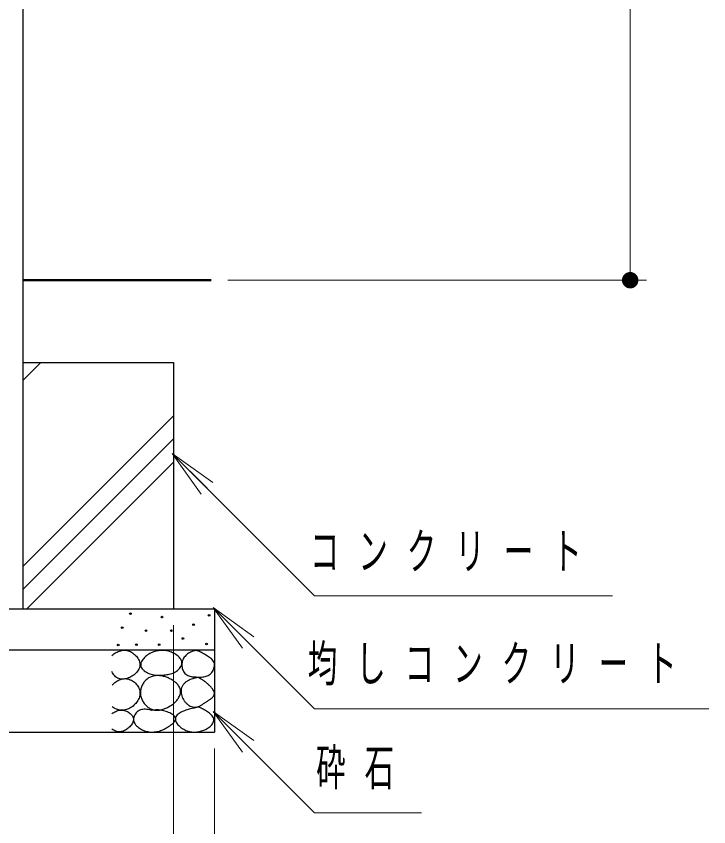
# Model space of a CAD drawing. Units: millimetres on the paper. Extents: x 86 to 451, y 394 to 677.
# Drawn here: x 284.3 to 326.46, y 455.54 to 504.86 of the extents above; entities that cross this region are included whole.
import ezdxf

# ---------------------------------------------------------------- set-up
doc = ezdxf.new("R2010")
doc.units = ezdxf.units.MM
doc.layers.add('1_20', color=7, linetype='Continuous', lineweight=25)
doc.styles.add('ＭＳ ゴシック', font='')
doc.styles.get('ＭＳ ゴシック').set_extended_font_data('MS Gothic')

# ---------------------------------------------------------------- blocks, each defined once
blk = doc.blocks.new('filled_dot')
at = {"color": 0, "linetype": 'Continuous', "lineweight": -2, "const_width": 1.25}
blk.add_lwpolyline([(-0.625, 0, 1), (0.625, 0, 1)], format="xyb", close=True, dxfattribs=at)

msp = doc.modelspace()

# ---------------------------------------------------------------- linework, layer by layer
at = {"layer": '1_20', "lineweight": 13}
for p, q in [((321.678, 588.796), (321.678, 488.796)), ((297.179, 488.796), (322.678, 488.796)), ((284.726, 482.716), (285.806, 483.796)), ((284.726, 471.402), (293.876, 480.552)), ((284.726, 469.988), (293.876, 479.138)), ((295.569, 475.785), (293.801, 478.26)), ((293.801, 478.26), (296.276, 476.492)), ((293.801, 478.26), (295.922, 476.138)), ((284.948, 468.796), (293.876, 477.724)), ((298.069, 466.396), (296.301, 468.871)), ((296.301, 468.871), (298.776, 467.103)), ((296.301, 468.871), (298.422, 466.749)), ((293.876, 467.796), (293.876, 452.555)), ((298.069, 460.072), (296.301, 462.546)), ((296.301, 462.546), (298.776, 460.779)), ((296.301, 462.546), (298.422, 460.425)), ((296.376, 460.296), (296.376, 445.058))]:
    msp.add_line(p, q, dxfattribs=at)
at = {"layer": '1_20'}
for p, q in [((284.726, 468.796), (284.726, 574.362)), ((284.726, 483.796), (293.876, 483.796)), ((293.876, 483.796), (293.876, 468.796)), ((281.376, 468.796), (296.376, 468.796)), ((283.026, 468.796), (284.726, 468.796)), ((296.376, 468.796), (296.376, 461.296)), ((281.376, 466.296), (296.376, 466.296)), ((281.376, 461.296), (296.376, 461.296))]:
    msp.add_line(p, q, dxfattribs=at)
at = {"layer": '1_20', "lineweight": 50}
msp.add_line((296.179, 488.796), (284.726, 488.796), dxfattribs=at)
at = {"layer": '1_20', "lineweight": 13}
for points in [[(293.801, 478.26), (302.463, 469.598), (320.591, 469.598)], [(296.301, 468.871), (302.463, 462.709), (326.463, 462.709)], [(296.301, 462.546), (302.463, 456.385), (308.975, 456.385)]]:
    msp.add_lwpolyline(points, dxfattribs=at)
at = {"layer": '1_20'}
for centre in [(291.255, 468.5), (293.178, 468.294), (296.046, 468.404), (290.755, 467.649), (295.095, 467.834), (292.201, 467.473), (293.749, 467.47), (290.512, 466.595), (291.62, 466.622), (293.004, 466.614), (294.446, 466.994), (295.887, 466.662)]:
    msp.add_circle(centre, 0.05, dxfattribs=at)
for points, knots in [([(290.126, 465.961), (290.166, 465.993), (290.205, 466.025), (290.247, 466.054), (290.289, 466.083), (290.333, 466.11), (290.378, 466.134), (290.423, 466.159), (290.469, 466.181), (290.516, 466.2), (290.563, 466.22), (290.612, 466.237), (290.661, 466.249), (290.711, 466.262), (290.761, 466.272), (290.812, 466.277), (290.863, 466.282), (290.914, 466.283), (290.965, 466.279), (291.016, 466.275), (291.067, 466.265), (291.115, 466.25), (291.164, 466.236), (291.212, 466.216), (291.258, 466.194), (291.303, 466.171), (291.347, 466.144), (291.389, 466.115), (291.431, 466.086), (291.471, 466.053), (291.508, 466.019), (291.546, 465.985), (291.582, 465.948), (291.615, 465.909), (291.648, 465.87), (291.68, 465.83), (291.707, 465.787), (291.735, 465.744), (291.76, 465.699), (291.78, 465.652), (291.8, 465.606), (291.818, 465.556), (291.827, 465.506), (291.836, 465.457), (291.839, 465.404), (291.835, 465.354), (291.831, 465.304), (291.818, 465.253), (291.801, 465.205), (291.783, 465.157), (291.759, 465.111), (291.733, 465.068), (291.706, 465.024), (291.674, 464.984), (291.641, 464.945), (291.608, 464.906), (291.571, 464.87), (291.533, 464.837), (291.495, 464.803), (291.454, 464.771), (291.412, 464.742), (291.37, 464.713), (291.326, 464.686), (291.282, 464.662), (291.237, 464.638), (291.19, 464.615), (291.143, 464.596), (291.096, 464.577), (291.047, 464.56), (290.998, 464.547), (290.949, 464.534), (290.898, 464.524), (290.847, 464.519), (290.797, 464.514), (290.745, 464.513), (290.694, 464.518), (290.644, 464.523), (290.592, 464.534), (290.545, 464.551), (290.498, 464.568), (290.451, 464.593), (290.41, 464.622), (290.368, 464.651), (290.33, 464.687), (290.296, 464.724), (290.261, 464.761), (290.23, 464.803), (290.202, 464.845), (290.173, 464.887), (290.15, 464.933), (290.126, 464.978)], [0, 0, 0, 0, 1, 1, 1, 2, 2, 2, 3, 3, 3, 4, 4, 4, 5, 5, 5, 6, 6, 6, 7, 7, 7, 8, 8, 8, 9, 9, 9, 10, 10, 10, 11, 11, 11, 12, 12, 12, 13, 13, 13, 14, 14, 14, 15, 15, 15, 16, 16, 16, 17, 17, 17, 18, 18, 18, 19, 19, 19, 20, 20, 20, 21, 21, 21, 22, 22, 22, 23, 23, 23, 24, 24, 24, 25, 25, 25, 26, 26, 26, 27, 27, 27, 28, 28, 28, 29, 29, 29, 30, 30, 30, 30]), ([(293.282, 466.27), (293.335, 466.266), (293.388, 466.262), (293.441, 466.253), (293.493, 466.244), (293.545, 466.232), (293.596, 466.217), (293.647, 466.202), (293.697, 466.184), (293.746, 466.163), (293.795, 466.143), (293.843, 466.12), (293.889, 466.095), (293.936, 466.07), (293.982, 466.043), (294.026, 466.014), (294.07, 465.984), (294.114, 465.953), (294.154, 465.918), (294.194, 465.884), (294.233, 465.847), (294.266, 465.806), (294.3, 465.765), (294.332, 465.72), (294.353, 465.673), (294.374, 465.625), (294.389, 465.571), (294.391, 465.519), (294.392, 465.468), (294.379, 465.413), (294.362, 465.363), (294.344, 465.314), (294.316, 465.267), (294.286, 465.224), (294.256, 465.18), (294.221, 465.139), (294.183, 465.102), (294.146, 465.065), (294.104, 465.031), (294.061, 465.001), (294.017, 464.971), (293.97, 464.945), (293.922, 464.922), (293.875, 464.899), (293.825, 464.881), (293.774, 464.864), (293.724, 464.848), (293.672, 464.835), (293.62, 464.824), (293.568, 464.813), (293.516, 464.804), (293.463, 464.797), (293.411, 464.79), (293.358, 464.784), (293.305, 464.779), (293.252, 464.774), (293.199, 464.771), (293.146, 464.767), (293.093, 464.764), (293.04, 464.761), (292.987, 464.76), (292.934, 464.759), (292.881, 464.759), (292.828, 464.762), (292.775, 464.765), (292.722, 464.77), (292.67, 464.779), (292.617, 464.788), (292.565, 464.799), (292.514, 464.814), (292.464, 464.83), (292.414, 464.848), (292.365, 464.87), (292.317, 464.891), (292.269, 464.915), (292.224, 464.943), (292.178, 464.97), (292.134, 465), (292.093, 465.033), (292.052, 465.067), (292.012, 465.103), (291.979, 465.145), (291.947, 465.186), (291.915, 465.232), (291.898, 465.281), (291.881, 465.329), (291.874, 465.386), (291.879, 465.437), (291.884, 465.488), (291.905, 465.541), (291.928, 465.588), (291.95, 465.635), (291.982, 465.68), (292.014, 465.722), (292.046, 465.764), (292.083, 465.803), (292.12, 465.84), (292.158, 465.877), (292.198, 465.913), (292.24, 465.945), (292.281, 465.978), (292.325, 466.009), (292.37, 466.037), (292.415, 466.065), (292.461, 466.091), (292.509, 466.114), (292.557, 466.137), (292.606, 466.158), (292.656, 466.176), (292.706, 466.193), (292.757, 466.209), (292.808, 466.221), (292.86, 466.234), (292.912, 466.244), (292.965, 466.252), (293.017, 466.26), (293.07, 466.265), (293.123, 466.268), (293.176, 466.271), (293.229, 466.271), (293.282, 466.27)], [0, 0, 0, 0, 1, 1, 1, 2, 2, 2, 3, 3, 3, 4, 4, 4, 5, 5, 5, 6, 6, 6, 7, 7, 7, 8, 8, 8, 9, 9, 9, 10, 10, 10, 11, 11, 11, 12, 12, 12, 13, 13, 13, 14, 14, 14, 15, 15, 15, 16, 16, 16, 17, 17, 17, 18, 18, 18, 19, 19, 19, 20, 20, 20, 21, 21, 21, 22, 22, 22, 23, 23, 23, 24, 24, 24, 25, 25, 25, 26, 26, 26, 27, 27, 27, 28, 28, 28, 29, 29, 29, 30, 30, 30, 31, 31, 31, 32, 32, 32, 33, 33, 33, 34, 34, 34, 35, 35, 35, 36, 36, 36, 37, 37, 37, 38, 38, 38, 39, 39, 39, 40, 40, 40, 40]), ([(295.254, 466.266), (295.299, 466.252), (295.344, 466.238), (295.388, 466.221), (295.433, 466.204), (295.476, 466.186), (295.519, 466.166), (295.562, 466.147), (295.604, 466.125), (295.646, 466.103), (295.688, 466.081), (295.729, 466.058), (295.77, 466.034), (295.811, 466.011), (295.852, 465.986), (295.892, 465.962), (295.932, 465.937), (295.973, 465.912), (296.012, 465.886), (296.051, 465.859), (296.091, 465.833), (296.127, 465.803), (296.164, 465.774), (296.201, 465.743), (296.233, 465.708), (296.265, 465.674), (296.296, 465.636), (296.319, 465.596), (296.341, 465.555), (296.359, 465.509), (296.368, 465.464), (296.377, 465.418), (296.377, 465.369), (296.372, 465.322), (296.368, 465.276), (296.356, 465.229), (296.341, 465.184), (296.327, 465.139), (296.307, 465.096), (296.285, 465.054), (296.262, 465.013), (296.236, 464.973), (296.207, 464.935), (296.178, 464.898), (296.146, 464.863), (296.11, 464.832), (296.075, 464.801), (296.036, 464.773), (295.995, 464.75), (295.954, 464.727), (295.909, 464.709), (295.865, 464.695), (295.82, 464.68), (295.773, 464.671), (295.726, 464.664), (295.68, 464.656), (295.632, 464.653), (295.585, 464.65), (295.538, 464.648), (295.49, 464.648), (295.443, 464.648), (295.396, 464.648), (295.348, 464.649), (295.301, 464.65), (295.254, 464.652), (295.207, 464.653), (295.159, 464.656), (295.112, 464.658), (295.065, 464.661), (295.018, 464.668), (294.971, 464.674), (294.924, 464.681), (294.879, 464.694), (294.833, 464.706), (294.787, 464.72), (294.745, 464.741), (294.703, 464.761), (294.661, 464.787), (294.626, 464.817), (294.59, 464.847), (294.557, 464.883), (294.53, 464.921), (294.502, 464.958), (294.478, 465), (294.458, 465.043), (294.438, 465.086), (294.422, 465.131), (294.41, 465.176), (294.398, 465.222), (294.39, 465.269), (294.385, 465.316), (294.381, 465.363), (294.381, 465.411), (294.385, 465.458), (294.39, 465.505), (294.399, 465.552), (294.411, 465.597), (294.424, 465.642), (294.441, 465.687), (294.462, 465.73), (294.482, 465.772), (294.506, 465.813), (294.534, 465.852), (294.561, 465.89), (294.592, 465.926), (294.626, 465.959), (294.659, 465.993), (294.695, 466.024), (294.733, 466.052), (294.771, 466.08), (294.812, 466.105), (294.853, 466.128), (294.894, 466.151), (294.937, 466.171), (294.981, 466.189), (295.025, 466.207), (295.07, 466.222), (295.115, 466.235), (295.161, 466.248), (295.207, 466.257), (295.254, 466.266)], [0, 0, 0, 0, 1, 1, 1, 2, 2, 2, 3, 3, 3, 4, 4, 4, 5, 5, 5, 6, 6, 6, 7, 7, 7, 8, 8, 8, 9, 9, 9, 10, 10, 10, 11, 11, 11, 12, 12, 12, 13, 13, 13, 14, 14, 14, 15, 15, 15, 16, 16, 16, 17, 17, 17, 18, 18, 18, 19, 19, 19, 20, 20, 20, 21, 21, 21, 22, 22, 22, 23, 23, 23, 24, 24, 24, 25, 25, 25, 26, 26, 26, 27, 27, 27, 28, 28, 28, 29, 29, 29, 30, 30, 30, 31, 31, 31, 32, 32, 32, 33, 33, 33, 34, 34, 34, 35, 35, 35, 36, 36, 36, 37, 37, 37, 38, 38, 38, 39, 39, 39, 40, 40, 40, 40]), ([(293.918, 463.054), (293.854, 463.008), (293.79, 462.961), (293.723, 462.92), (293.656, 462.878), (293.588, 462.838), (293.517, 462.803), (293.447, 462.769), (293.374, 462.736), (293.3, 462.71), (293.226, 462.684), (293.15, 462.661), (293.073, 462.648), (292.996, 462.634), (292.916, 462.625), (292.838, 462.628), (292.76, 462.631), (292.679, 462.643), (292.605, 462.666), (292.531, 462.689), (292.458, 462.725), (292.391, 462.766), (292.325, 462.807), (292.263, 462.858), (292.207, 462.912), (292.151, 462.967), (292.099, 463.029), (292.055, 463.093), (292.011, 463.158), (291.972, 463.228), (291.942, 463.3), (291.912, 463.373), (291.888, 463.45), (291.875, 463.527), (291.862, 463.604), (291.858, 463.684), (291.864, 463.762), (291.869, 463.84), (291.886, 463.919), (291.909, 463.994), (291.932, 464.068), (291.964, 464.142), (292.002, 464.21), (292.041, 464.278), (292.087, 464.344), (292.138, 464.403), (292.19, 464.461), (292.25, 464.516), (292.313, 464.561), (292.377, 464.606), (292.449, 464.643), (292.522, 464.671), (292.595, 464.699), (292.673, 464.717), (292.751, 464.728), (292.828, 464.738), (292.908, 464.739), (292.987, 464.735), (293.065, 464.731), (293.144, 464.718), (293.22, 464.702), (293.297, 464.685), (293.373, 464.662), (293.447, 464.635), (293.521, 464.608), (293.593, 464.577), (293.663, 464.541), (293.733, 464.505), (293.802, 464.465), (293.867, 464.42), (293.931, 464.375), (293.994, 464.327), (294.05, 464.272), (294.106, 464.217), (294.161, 464.158), (294.202, 464.092), (294.243, 464.026), (294.281, 463.951), (294.297, 463.877), (294.313, 463.802), (294.311, 463.718), (294.297, 463.642), (294.282, 463.567), (294.246, 463.492), (294.21, 463.423), (294.173, 463.354), (294.125, 463.29), (294.077, 463.228), (294.028, 463.167), (293.973, 463.11), (293.918, 463.054)], [0, 0, 0, 0, 1, 1, 1, 2, 2, 2, 3, 3, 3, 4, 4, 4, 5, 5, 5, 6, 6, 6, 7, 7, 7, 8, 8, 8, 9, 9, 9, 10, 10, 10, 11, 11, 11, 12, 12, 12, 13, 13, 13, 14, 14, 14, 15, 15, 15, 16, 16, 16, 17, 17, 17, 18, 18, 18, 19, 19, 19, 20, 20, 20, 21, 21, 21, 22, 22, 22, 23, 23, 23, 24, 24, 24, 25, 25, 25, 26, 26, 26, 27, 27, 27, 28, 28, 28, 29, 29, 29, 30, 30, 30, 30]), ([(290.142, 464.154), (290.178, 464.191), (290.213, 464.227), (290.252, 464.261), (290.29, 464.294), (290.331, 464.326), (290.372, 464.355), (290.414, 464.384), (290.458, 464.412), (290.503, 464.435), (290.548, 464.459), (290.595, 464.481), (290.642, 464.498), (290.69, 464.515), (290.74, 464.529), (290.79, 464.538), (290.84, 464.547), (290.892, 464.552), (290.942, 464.551), (290.993, 464.55), (291.045, 464.543), (291.094, 464.533), (291.144, 464.522), (291.193, 464.506), (291.24, 464.487), (291.287, 464.468), (291.333, 464.445), (291.377, 464.418), (291.42, 464.392), (291.462, 464.361), (291.501, 464.329), (291.539, 464.296), (291.576, 464.259), (291.609, 464.221), (291.643, 464.182), (291.673, 464.141), (291.7, 464.098), (291.727, 464.055), (291.751, 464.009), (291.771, 463.962), (291.791, 463.915), (291.807, 463.866), (291.818, 463.817), (291.829, 463.767), (291.836, 463.716), (291.837, 463.665), (291.838, 463.614), (291.833, 463.563), (291.823, 463.513), (291.814, 463.463), (291.799, 463.413), (291.78, 463.366), (291.762, 463.319), (291.739, 463.273), (291.713, 463.229), (291.688, 463.185), (291.659, 463.142), (291.627, 463.102), (291.596, 463.062), (291.562, 463.024), (291.526, 462.988), (291.49, 462.951), (291.452, 462.917), (291.412, 462.886), (291.372, 462.854), (291.33, 462.824), (291.287, 462.797), (291.243, 462.77), (291.198, 462.746), (291.152, 462.724), (291.106, 462.703), (291.058, 462.684), (291.009, 462.67), (290.96, 462.655), (290.91, 462.643), (290.86, 462.636), (290.81, 462.629), (290.758, 462.626), (290.707, 462.628), (290.656, 462.63), (290.605, 462.636), (290.555, 462.647), (290.506, 462.658), (290.457, 462.673), (290.409, 462.692), (290.362, 462.71), (290.315, 462.732), (290.271, 462.757), (290.226, 462.782), (290.184, 462.811), (290.142, 462.84)], [0, 0, 0, 0, 1, 1, 1, 2, 2, 2, 3, 3, 3, 4, 4, 4, 5, 5, 5, 6, 6, 6, 7, 7, 7, 8, 8, 8, 9, 9, 9, 10, 10, 10, 11, 11, 11, 12, 12, 12, 13, 13, 13, 14, 14, 14, 15, 15, 15, 16, 16, 16, 17, 17, 17, 18, 18, 18, 19, 19, 19, 20, 20, 20, 21, 21, 21, 22, 22, 22, 23, 23, 23, 24, 24, 24, 25, 25, 25, 26, 26, 26, 27, 27, 27, 28, 28, 28, 29, 29, 29, 30, 30, 30, 30]), ([(295.38, 464.618), (295.431, 464.595), (295.481, 464.572), (295.53, 464.546), (295.578, 464.52), (295.626, 464.491), (295.672, 464.46), (295.718, 464.429), (295.763, 464.396), (295.806, 464.362), (295.85, 464.328), (295.892, 464.293), (295.934, 464.256), (295.976, 464.22), (296.017, 464.183), (296.056, 464.144), (296.096, 464.105), (296.135, 464.066), (296.171, 464.024), (296.207, 463.982), (296.243, 463.939), (296.272, 463.892), (296.302, 463.846), (296.333, 463.797), (296.348, 463.745), (296.363, 463.693), (296.372, 463.633), (296.361, 463.581), (296.35, 463.53), (296.314, 463.481), (296.28, 463.439), (296.246, 463.396), (296.2, 463.362), (296.156, 463.328), (296.113, 463.294), (296.066, 463.264), (296.02, 463.234), (295.973, 463.203), (295.926, 463.174), (295.88, 463.144), (295.833, 463.114), (295.787, 463.083), (295.741, 463.053), (295.694, 463.023), (295.649, 462.991), (295.601, 462.963), (295.554, 462.934), (295.506, 462.905), (295.456, 462.882), (295.406, 462.859), (295.354, 462.837), (295.3, 462.826), (295.247, 462.815), (295.19, 462.81), (295.135, 462.814), (295.081, 462.818), (295.026, 462.833), (294.974, 462.851), (294.922, 462.87), (294.872, 462.896), (294.825, 462.924), (294.778, 462.953), (294.733, 462.987), (294.692, 463.023), (294.65, 463.059), (294.611, 463.1), (294.576, 463.142), (294.54, 463.184), (294.508, 463.23), (294.48, 463.277), (294.452, 463.325), (294.427, 463.375), (294.407, 463.427), (294.387, 463.478), (294.371, 463.532), (294.36, 463.586), (294.349, 463.64), (294.342, 463.695), (294.341, 463.75), (294.34, 463.805), (294.343, 463.862), (294.353, 463.916), (294.364, 463.97), (294.38, 464.024), (294.403, 464.074), (294.427, 464.123), (294.458, 464.171), (294.493, 464.213), (294.527, 464.256), (294.569, 464.294), (294.612, 464.328), (294.655, 464.363), (294.702, 464.393), (294.75, 464.42), (294.798, 464.448), (294.849, 464.471), (294.899, 464.493), (294.95, 464.514), (295.003, 464.532), (295.056, 464.549), (295.109, 464.565), (295.163, 464.579), (295.217, 464.59), (295.271, 464.602), (295.326, 464.61), (295.38, 464.618)], [0, 0, 0, 0, 1, 1, 1, 2, 2, 2, 3, 3, 3, 4, 4, 4, 5, 5, 5, 6, 6, 6, 7, 7, 7, 8, 8, 8, 9, 9, 9, 10, 10, 10, 11, 11, 11, 12, 12, 12, 13, 13, 13, 14, 14, 14, 15, 15, 15, 16, 16, 16, 17, 17, 17, 18, 18, 18, 19, 19, 19, 20, 20, 20, 21, 21, 21, 22, 22, 22, 23, 23, 23, 24, 24, 24, 25, 25, 25, 26, 26, 26, 27, 27, 27, 28, 28, 28, 29, 29, 29, 30, 30, 30, 31, 31, 31, 32, 32, 32, 33, 33, 33, 34, 34, 34, 35, 35, 35, 35]), ([(292.566, 462.614), (292.618, 462.623), (292.67, 462.632), (292.723, 462.638), (292.775, 462.643), (292.828, 462.646), (292.881, 462.646), (292.934, 462.646), (292.987, 462.643), (293.039, 462.638), (293.092, 462.632), (293.144, 462.624), (293.195, 462.613), (293.247, 462.602), (293.298, 462.589), (293.349, 462.574), (293.4, 462.559), (293.45, 462.542), (293.499, 462.523), (293.549, 462.505), (293.598, 462.485), (293.645, 462.462), (293.693, 462.439), (293.74, 462.415), (293.785, 462.387), (293.829, 462.359), (293.875, 462.329), (293.911, 462.292), (293.948, 462.255), (293.989, 462.211), (294.002, 462.164), (294.015, 462.117), (294.006, 462.057), (293.988, 462.011), (293.97, 461.964), (293.929, 461.923), (293.893, 461.884), (293.858, 461.846), (293.816, 461.812), (293.775, 461.779), (293.734, 461.746), (293.69, 461.716), (293.647, 461.686), (293.603, 461.656), (293.559, 461.627), (293.514, 461.599), (293.469, 461.571), (293.424, 461.544), (293.378, 461.518), (293.332, 461.493), (293.285, 461.468), (293.237, 461.446), (293.189, 461.424), (293.14, 461.403), (293.09, 461.386), (293.041, 461.368), (292.99, 461.353), (292.939, 461.341), (292.887, 461.329), (292.835, 461.319), (292.783, 461.313), (292.731, 461.306), (292.678, 461.302), (292.625, 461.3), (292.572, 461.299), (292.519, 461.3), (292.467, 461.304), (292.414, 461.309), (292.361, 461.315), (292.31, 461.325), (292.258, 461.335), (292.206, 461.347), (292.156, 461.363), (292.105, 461.378), (292.055, 461.396), (292.007, 461.418), (291.959, 461.439), (291.912, 461.463), (291.867, 461.491), (291.822, 461.518), (291.778, 461.548), (291.737, 461.581), (291.696, 461.614), (291.656, 461.65), (291.621, 461.689), (291.586, 461.728), (291.552, 461.77), (291.526, 461.815), (291.499, 461.861), (291.475, 461.91), (291.462, 461.96), (291.448, 462.01), (291.442, 462.065), (291.445, 462.117), (291.449, 462.169), (291.462, 462.222), (291.481, 462.271), (291.499, 462.32), (291.525, 462.367), (291.555, 462.41), (291.585, 462.453), (291.621, 462.494), (291.661, 462.528), (291.7, 462.562), (291.746, 462.592), (291.792, 462.615), (291.839, 462.638), (291.891, 462.654), (291.942, 462.666), (291.993, 462.678), (292.046, 462.684), (292.099, 462.686), (292.151, 462.689), (292.205, 462.687), (292.257, 462.681), (292.31, 462.676), (292.362, 462.668), (292.413, 462.656), (292.465, 462.645), (292.516, 462.63), (292.566, 462.614)], [0, 0, 0, 0, 1, 1, 1, 2, 2, 2, 3, 3, 3, 4, 4, 4, 5, 5, 5, 6, 6, 6, 7, 7, 7, 8, 8, 8, 9, 9, 9, 10, 10, 10, 11, 11, 11, 12, 12, 12, 13, 13, 13, 14, 14, 14, 15, 15, 15, 16, 16, 16, 17, 17, 17, 18, 18, 18, 19, 19, 19, 20, 20, 20, 21, 21, 21, 22, 22, 22, 23, 23, 23, 24, 24, 24, 25, 25, 25, 26, 26, 26, 27, 27, 27, 28, 28, 28, 29, 29, 29, 30, 30, 30, 31, 31, 31, 32, 32, 32, 33, 33, 33, 34, 34, 34, 35, 35, 35, 36, 36, 36, 37, 37, 37, 38, 38, 38, 39, 39, 39, 40, 40, 40, 40]), ([(295.421, 462.821), (295.511, 462.779), (295.601, 462.736), (295.688, 462.688), (295.775, 462.64), (295.863, 462.591), (295.944, 462.534), (296.025, 462.477), (296.111, 462.42), (296.175, 462.346), (296.239, 462.272), (296.312, 462.182), (296.326, 462.093), (296.339, 462.004), (296.303, 461.893), (296.257, 461.81), (296.211, 461.727), (296.128, 461.658), (296.05, 461.597), (295.973, 461.536), (295.883, 461.487), (295.793, 461.446), (295.704, 461.404), (295.608, 461.371), (295.512, 461.347), (295.416, 461.323), (295.316, 461.307), (295.217, 461.302), (295.119, 461.298), (295.017, 461.303), (294.92, 461.32), (294.823, 461.337), (294.726, 461.367), (294.634, 461.405), (294.543, 461.443), (294.454, 461.491), (294.373, 461.547), (294.292, 461.604), (294.211, 461.669), (294.15, 461.745), (294.088, 461.82), (294.018, 461.912), (294.003, 462.002), (293.987, 462.092), (294.01, 462.205), (294.056, 462.284), (294.103, 462.363), (294.201, 462.421), (294.285, 462.474), (294.368, 462.526), (294.463, 462.563), (294.555, 462.599), (294.647, 462.635), (294.743, 462.664), (294.839, 462.692), (294.934, 462.719), (295.031, 462.742), (295.128, 462.764), (295.225, 462.785), (295.323, 462.803), (295.421, 462.821)], [0, 0, 0, 0, 1, 1, 1, 2, 2, 2, 3, 3, 3, 4, 4, 4, 5, 5, 5, 6, 6, 6, 7, 7, 7, 8, 8, 8, 9, 9, 9, 10, 10, 10, 11, 11, 11, 12, 12, 12, 13, 13, 13, 14, 14, 14, 15, 15, 15, 16, 16, 16, 17, 17, 17, 18, 18, 18, 19, 19, 19, 20, 20, 20, 20]), ([(290.126, 462.428), (290.163, 462.453), (290.201, 462.478), (290.239, 462.5), (290.278, 462.522), (290.318, 462.543), (290.359, 462.561), (290.4, 462.579), (290.442, 462.595), (290.485, 462.608), (290.528, 462.62), (290.572, 462.629), (290.617, 462.634), (290.661, 462.639), (290.707, 462.641), (290.751, 462.638), (290.795, 462.635), (290.84, 462.627), (290.883, 462.616), (290.927, 462.605), (290.969, 462.589), (291.01, 462.572), (291.052, 462.554), (291.092, 462.533), (291.13, 462.51), (291.168, 462.487), (291.205, 462.46), (291.239, 462.431), (291.273, 462.402), (291.305, 462.371), (291.333, 462.336), (291.361, 462.301), (291.387, 462.263), (291.405, 462.223), (291.423, 462.182), (291.437, 462.137), (291.44, 462.093), (291.444, 462.05), (291.437, 462.003), (291.426, 461.96), (291.415, 461.918), (291.395, 461.876), (291.374, 461.837), (291.353, 461.797), (291.327, 461.76), (291.3, 461.725), (291.273, 461.689), (291.243, 461.655), (291.212, 461.622), (291.182, 461.59), (291.149, 461.559), (291.114, 461.531), (291.08, 461.502), (291.044, 461.475), (291.006, 461.451), (290.968, 461.427), (290.929, 461.405), (290.888, 461.386), (290.848, 461.368), (290.805, 461.352), (290.762, 461.341), (290.719, 461.329), (290.674, 461.321), (290.63, 461.318), (290.585, 461.315), (290.54, 461.317), (290.495, 461.324), (290.451, 461.33), (290.407, 461.342), (290.365, 461.356), (290.323, 461.37), (290.281, 461.388), (290.242, 461.408), (290.202, 461.429), (290.164, 461.453), (290.126, 461.477)], [0, 0, 0, 0, 1, 1, 1, 2, 2, 2, 3, 3, 3, 4, 4, 4, 5, 5, 5, 6, 6, 6, 7, 7, 7, 8, 8, 8, 9, 9, 9, 10, 10, 10, 11, 11, 11, 12, 12, 12, 13, 13, 13, 14, 14, 14, 15, 15, 15, 16, 16, 16, 17, 17, 17, 18, 18, 18, 19, 19, 19, 20, 20, 20, 21, 21, 21, 22, 22, 22, 23, 23, 23, 24, 24, 24, 25, 25, 25, 25])]:
    msp.add_open_spline(points, degree=3, knots=knots, dxfattribs=at)

# ---------------------------------------------------------------- block references
at = {"layer": '1_20', "lineweight": 13, "xscale": 0.4, "yscale": 0.4, "rotation": 90}
msp.add_blockref('filled_dot', (321.678, 488.796), dxfattribs=at)

# ---------------------------------------------------------------- texts
at = {"layer": '1_20', "char_height": 2.199, "attachment_point": 4, "style": 'ＭＳ ゴシック'}
for s, insert in [('\\T1.64;\\W0.6;コンクリート', (302.174, 472.248)), ('\\T1.64;\\W0.6;均しコンクリート', (302.046, 465.359)), ('\\T1.64;\\W0.6;砕石', (302.558, 459.035))]:
    msp.add_mtext(s, dxfattribs=dict(at, insert=insert))

doc.saveas('drawing.dxf')
